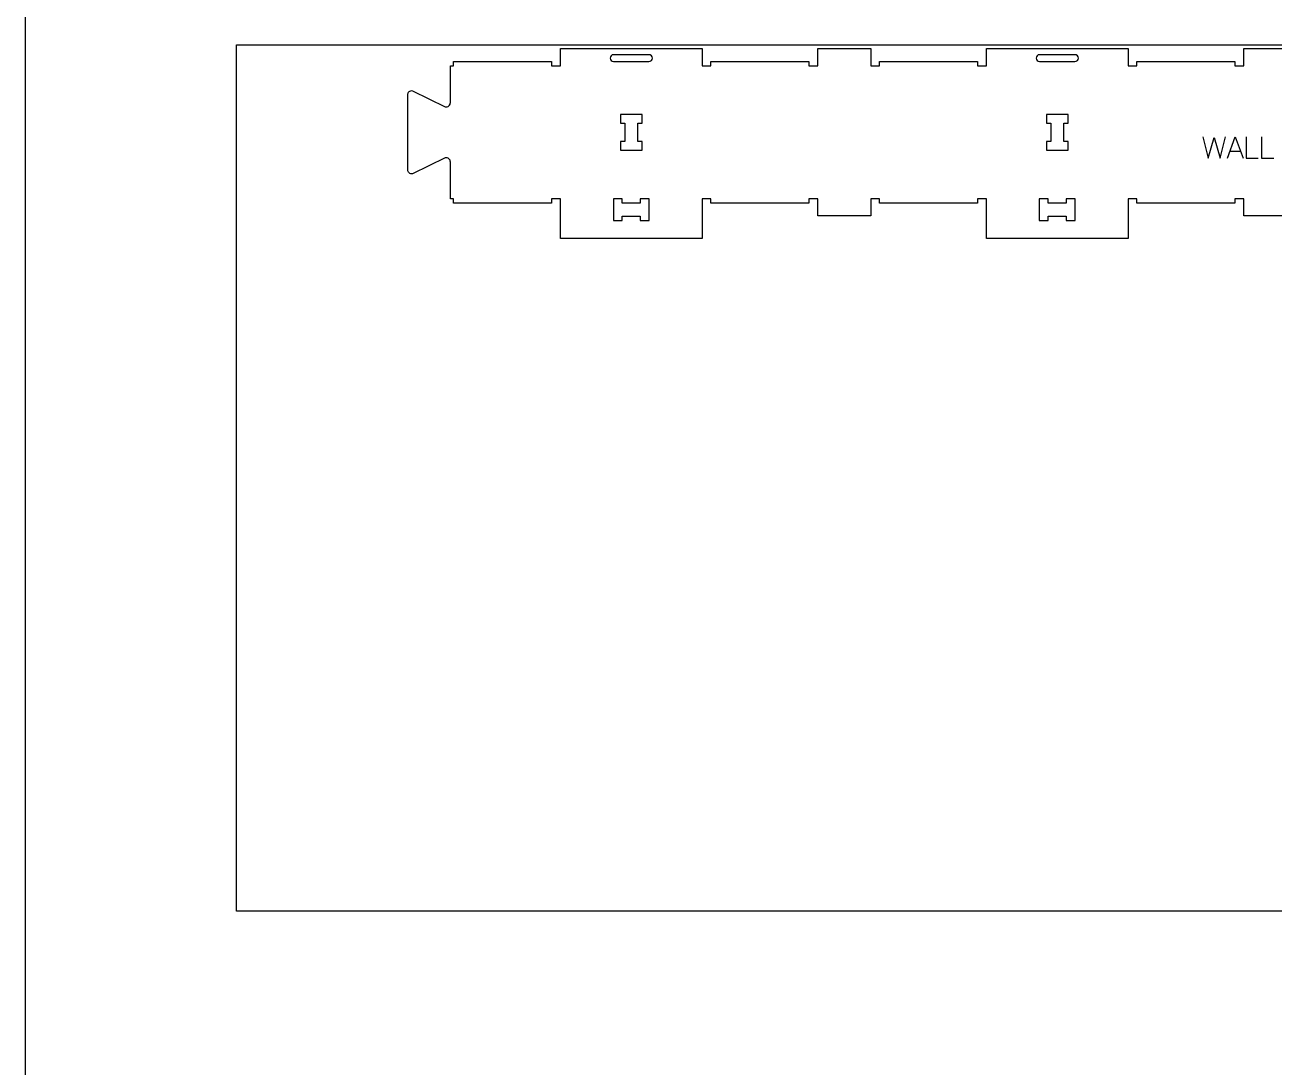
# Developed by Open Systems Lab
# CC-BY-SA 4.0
# Model space of a CAD drawing. Extents: x 0 to 4615, y 0 to 10771.
# Drawn here: x 0 to 1761, y 2810 to 4278 of the extents above; entities that cross this region are included whole.
import ezdxf

# ---------------------------------------------------------------- set-up
doc = ezdxf.new("R2010")
doc.units = 0
for name, color, linetype in [('0_SHEET_SPRUCEPLY_2440X122', 1, 'CONTINUOUS'), ('1_ANYTOOL_1MMDEEP_LABELS_S', 2, 'CONTINUOUS'), ('3_ANYTOOL_CUTTHROUGH_INSID', 4, 'CONTINUOUS'), ('4_ANYTOOL_CUTTHROUGH_OUTSI', 5, 'CONTINUOUS'), ('DONOTCUT', 7, 'CONTINUOUS')]:
    doc.layers.add(name, color=color, linetype=linetype)

msp = doc.modelspace()

# ---------------------------------------------------------------- linework, layer by layer
at = {"layer": '0_SHEET_SPRUCEPLY_2440X122'}
msp.add_lwpolyline([(2737.9, 4249.4), (2737.9, 3029.4), (297.9, 3029.4), (297.9, 4249.4)], close=True, dxfattribs=at)
at = {"layer": '1_ANYTOOL_1MMDEEP_LABELS_S', "color": 2}
for points in [[(1658.9, 4120), (1666.6, 4090), (1675.1, 4119.1), (1683.6, 4090), (1691.1, 4120)], [(1693.6, 4090), (1704.5, 4120), (1715.6, 4090)], [(1719.9, 4120), (1719.9, 4090), (1737, 4090)], [(1741.7, 4120), (1741.7, 4090), (1758.8, 4090)], [(1697.1, 4099.6), (1712, 4099.6)]]:
    msp.add_lwpolyline(points, dxfattribs=at)
at = {"layer": '3_ANYTOOL_CUTTHROUGH_INSID', "color": 4}
for points in [[(878.9, 4235.7), (828.9, 4235.7, 1), (828.9, 4226.2), (878.9, 4226.2, 1)], [(1478.9, 4235.7), (1428.9, 4235.7, 1), (1428.9, 4226.2), (1478.9, 4226.2, 1)]]:
    msp.add_lwpolyline(points, format="xyb", close=True, dxfattribs=at)
for points in [[(863.2, 4113.6), (863.2, 4139.1), (869.2, 4139.1), (869.2, 4151.6), (838.7, 4151.6), (838.7, 4139.1), (844.7, 4139.1), (844.7, 4113.6), (838.7, 4113.6), (838.7, 4101.1), (869.2, 4101.1), (869.2, 4113.6)], [(1463.2, 4113.6), (1463.2, 4139.1), (1469.2, 4139.1), (1469.2, 4151.6), (1438.7, 4151.6), (1438.7, 4139.1), (1444.7, 4139.1), (1444.7, 4113.6), (1438.7, 4113.6), (1438.7, 4101.1), (1469.2, 4101.1), (1469.2, 4113.6)], [(841.2, 4008.2), (866.7, 4008.2), (866.7, 4002.2), (879.2, 4002.2), (879.2, 4032.7), (866.7, 4032.7), (866.7, 4026.7), (841.2, 4026.7), (841.2, 4032.7), (828.7, 4032.7), (828.7, 4002.2), (841.2, 4002.2)], [(1441.2, 4008.2), (1466.7, 4008.2), (1466.7, 4002.2), (1479.2, 4002.2), (1479.2, 4032.7), (1466.7, 4032.7), (1466.7, 4026.7), (1441.2, 4026.7), (1441.2, 4032.7), (1428.7, 4032.7), (1428.7, 4002.2), (1441.2, 4002.2)]]:
    msp.add_lwpolyline(points, close=True, dxfattribs=at)
at = {"layer": '4_ANYTOOL_CUTTHROUGH_OUTSI', "color": 5}
msp.add_lwpolyline([(1791.2, 4008.7), (1716.7, 4008.7), (1716.7, 4032.7), (1704.2, 4032.7), (1704.2, 4026.7), (1566.2, 4026.7), (1566.2, 4032.7), (1553.7, 4032.7), (1553.7, 3976.7), (1354.2, 3976.7), (1354.2, 4032.7), (1353.9, 4032.7), (1341.7, 4032.7), (1341.7, 4026.7), (1203.7, 4026.7), (1203.7, 4032.7), (1191.2, 4032.7), (1191.2, 4008.7), (1116.7, 4008.7), (1116.7, 4032.7), (1104.2, 4032.7), (1104.2, 4026.7), (966.2, 4026.7), (966.2, 4032.7), (965.9, 4032.7), (953.7, 4032.7), (953.7, 3976.7), (754.2, 3976.7), (754.2, 4032.4), (754.2, 4032.7), (741.7, 4032.7), (741.7, 4026.7), (603.7, 4026.7), (603.7, 4032.7), (599.2, 4032.7), (599.2, 4084.3), (599.2, 4084.3, 0.220464), (597, 4089.1, 0.220464), (591.9, 4090.5), (591.9, 4090.5), (591.8, 4090.5), (545.8, 4067.8), (545.8, 4067.8, -0.218803), (541.2, 4069.1, -0.220464), (539.2, 4073.5), (539.2, 4179.3, -0.461531), (545.8, 4185), (591.8, 4162.4), (591.9, 4162.3), (591.9, 4162.3), (591.9, 4162.3, 0.220464), (597, 4163.7, 0.220464), (599.2, 4168.5), (599.2, 4220.2), (603.7, 4220.2), (603.7, 4226.2), (741.7, 4226.2), (741.7, 4220.2), (754.2, 4220.2), (754.2, 4220.4), (754.2, 4244.2), (953.7, 4244.2), (953.7, 4220.2), (966.2, 4220.2), (966.2, 4226.2), (1104.2, 4226.2), (1104.2, 4220.2), (1116.7, 4220.2), (1116.7, 4244.2), (1191.2, 4244.2), (1191.2, 4220.2), (1203.7, 4220.2), (1203.7, 4226.2), (1341.7, 4226.2), (1341.7, 4220.2), (1354.2, 4220.2), (1354.2, 4244.2), (1553.7, 4244.2), (1553.7, 4220.4), (1553.7, 4220.2), (1566.2, 4220.2), (1566.2, 4226.2), (1704.2, 4226.2), (1704.2, 4220.2), (1716.7, 4220.2), (1716.7, 4244.2), (1791.2, 4244.2)], format="xyb", dxfattribs=at)
at = {"layer": 'DONOTCUT'}
msp.add_lwpolyline([(0, 0), (3183.4, 0), (3183.4, 7593.4), (0, 7593.4)], close=True, dxfattribs=at)

doc.saveas('drawing.dxf')
